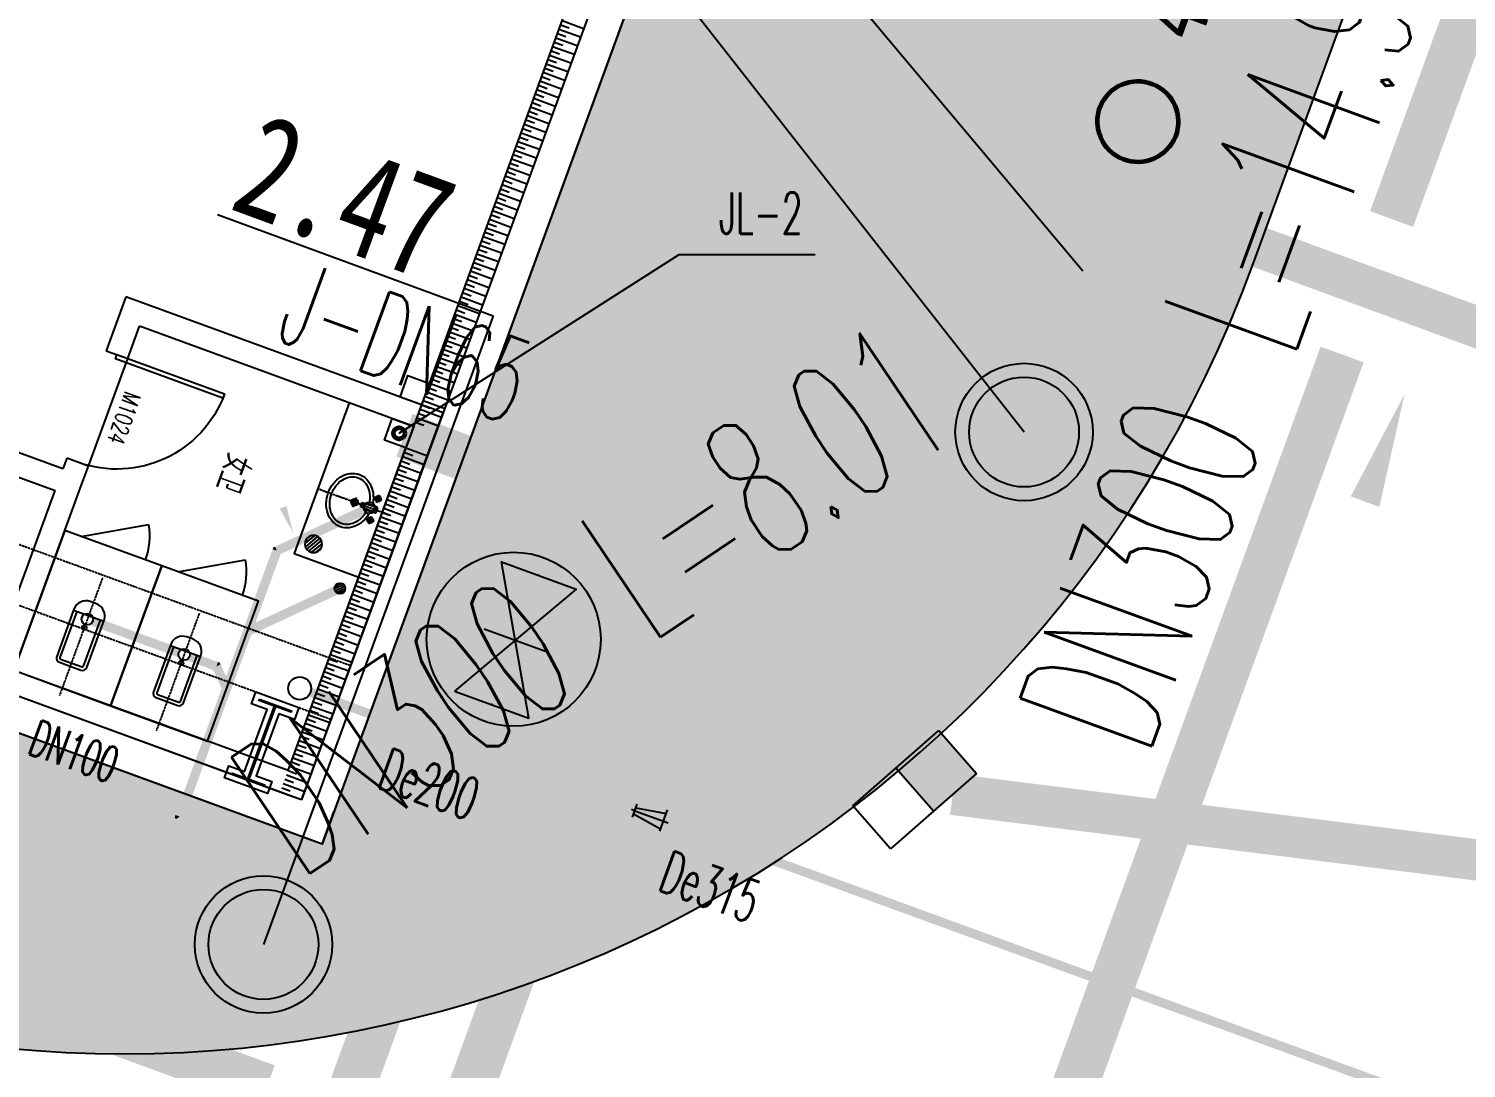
# Model space of a CAD drawing. Extents: x -111898 to 889894, y -2 to 1194865.
# Drawn here: x 680368 to 692923, y 829533 to 838612 of the extents above; entities that cross this region are included whole.
import ezdxf

# ---------------------------------------------------------------- set-up
doc = ezdxf.new("R2010")
doc.units = 0
doc.header["$LTSCALE"] = 10
doc.header["$MEASUREMENT"] = 0
for name, pattern in [('10平面$0$DASH', [0.35, 0.25, -0.1]), ('10平面$1$DOTE', [2.4200000000000004, 2, -0.2, 0.02, -0.2]), ('CONTINOUS', [0]), ('DASH', [0.35, 0.25, -0.1]), ('DOTE', [2.4200000000000004, 2, -0.2, 0.02, -0.2])]:
    doc.linetypes.add(name, pattern=pattern)
doc.layers.get('Defpoints').update_dxf_attribs({"color": 210})
for name, color, linetype in [('0-WALL', 252, 'Continuous'), ('1-单体污水', 50, 'Continuous'), ('1-单体雨水', 131, 'Continuous'), ('10平面$0$99平面图例外参$0$A-HATCH-2', 251, 'Continuous'), ('10平面$0$A-LIN-V', 9, 'Continuous'), ('10平面$1$A-AXIS-DOTE', 14, '10平面$1$DOTE'), ('A-AXIS-DOTE', 14, 'DOTE'), ('A-AXIS-SYMB', 3, 'Continuous'), ('A-HRAIL', 173, 'Continuous'), ('A-LIN-V', 9, 'Continuous'), ('A-TEXT', 61, 'Continuous'), ('A-WC', 223, 'Continuous'), ('A-WINDOW', 140, 'Continuous'), ('AS-WALL', 40, 'Continuous'), ('DIM_污水', 2, 'Continuous'), ('DIM_给水', 3, 'Continuous'), ('EQUIP_地漏', 7, 'Continuous'), ('FM_ZF给水', 3, 'Continuous'), ('GPS-ZF废水', 31, 'Continuous'), ('Gps-ZF雨水', 4, 'TG_Y'), ('SB_ZF污水', 2, 'Continuous'), ('TEXT_污水', 2, 'Continuous'), ('TEXT_给水', 3, 'Continuous'), ('TEXT_雨水', 4, 'Continuous'), ('TWT_雨水口', 4, 'Continuous'), ('VPIPE-雨水', 4, 'Continuous'), ('WALL', 252, 'Continuous'), ('WELL_污水', 2, 'Continuous'), ('建-门', 4, 'Continuous'), ('建-门窗编号', 7, 'Continuous'), ('污水标高', 2, 'Continuous'), ('虹吸管道配件', 7, 'Continuous')]:
    doc.layers.add(name, color=color, linetype=linetype)
for name, color, linetype, lineweight in [('GPS-ZF污水', 2, 'TG_W', 60), ('GPS-ZF消防', 1, 'TG_X', 60), ('GPS-ZF给水', 3, 'TG_J', 60), ('LG-ZF给水', 3, 'Continuous', 60)]:
    doc.layers.add(name, color=color, linetype=linetype, lineweight=lineweight)
doc.styles.add('-宋体', font='', dxfattribs={"width": 0.75})
doc.styles.add('_TCH_WINDOW', font='SIMPLEX', dxfattribs={"height": 3.5, "bigfont": 'GBCBIG'})
doc.styles.add('_TWT_PIPEDN', font='SIMPLEX', dxfattribs={"width": 0.6, "height": 3, "bigfont": 'HZTXT'})
doc.styles.add('_TWT_SERIAL', font='SIMPLEX', dxfattribs={"width": 0.8, "height": 3, "bigfont": 'HZTXT'})
doc.styles.add('A-WIN-LABEL', font='SIMPLEX', dxfattribs={"bigfont": 'GBCBIG'})
doc.styles.add('TG_LINETYPE', font='SIMPLEX', dxfattribs={"width": 0.8, "height": 3.5, "bigfont": 'HZTXT'})
doc.styles.get('-宋体').set_extended_font_data('SimSun')
doc.linetypes.add('TG_J', pattern='A,2,-0.3,["J",TG_LINETYPE,S=0.1,R=0,X=-0.23,Y=-0.15],0', length=2.3)
doc.linetypes.add('TG_W', pattern='A,2,-0.3,["W",TG_LINETYPE,S=0.1,R=0,X=-0.23,Y=-0.15],0', length=2.3)
doc.linetypes.add('TG_WX', pattern='A,3,-0.6,["WX",TG_LINETYPE,S=0.1,R=0,X=-0.52,Y=-0.15],0', length=3.6)
doc.linetypes.add('TG_X', pattern='A,5,-0.3,["X",TG_LINETYPE,S=0.1,R=0,X=-0.23,Y=-0.15],0', length=5.3)
doc.linetypes.add('TG_Y', pattern='A,2,-0.3,["Y",TG_LINETYPE,S=0.1,R=0,X=-0.25,Y=-0.15],0', length=2.3)

# ---------------------------------------------------------------- blocks, each defined once
blk = doc.blocks.new('清洁间')
at = {"layer": 'A-AXIS-DOTE', "linetype": 'DASH'}
blk.add_lwpolyline([(2044570.960510334, 1694019.783519612), (2045330.960510334, 1694019.783519612)], dxfattribs=at)
at = {"layer": 'A-WC'}
for points in [[(2045106.132982434, 1693769.783519275), (2045106.132982434, 1694269.783519275), (2044606.132982434, 1694269.783519275), (2044606.132982434, 1693769.783519275)], [(2045056.132982434, 1693819.783519275), (2045056.132982434, 1694219.783519275), (2044656.132982434, 1694219.783519275), (2044656.132982434, 1693819.783519275)]]:
    blk.add_lwpolyline(points, close=True, dxfattribs=at)
for points in [[(2044827.848711186, 1694048.067790522), (2044656.132982434, 1694219.783519275)], [(2044884.417253681, 1694048.067790522), (2045056.132982434, 1694219.783519275)], [(2044656.132982434, 1693819.783519275), (2044827.848711186, 1693991.499248027)], [(2045056.132982434, 1693819.783519275), (2044884.417253681, 1693991.499248027)]]:
    blk.add_lwpolyline(points, dxfattribs=at)
blk.add_circle((2044856.132982434, 1694019.783519275), 40.00000000000001, dxfattribs=at)
blk = doc.blocks.new('厕卫')
at = {"layer": 'A-AXIS-DOTE', "linetype": 'DASH'}
blk.add_line((50, -823.114372253418), (50, 271.885627746582), dxfattribs=at)
at = {"layer": 'A-WC'}
for p, q in [((-59.78343963623047, -40), (-59.78343963623047, -469.6564288139343)), ((149.7834396362305, -30), (-49.78343963623047, -30)), ((159.7834396362305, -469.6564288139343), (159.7834396362305, -40)), ((189.7834396362305, -469.6564288139343), (-89.78343963623047, -469.6564288139343)), ((350, -1097.23339176178), (-169.6152420043945, -1397.23339176178))]:
    blk.add_line(p, q, dxfattribs=at)
blk.add_lwpolyline([(-400, 202.7666082382202), (-400, -1097.23339176178), (500, -1097.23339176178), (500, 202.7666082382202)], close=True, dxfattribs=at)
blk.add_lwpolyline([(189.7834396362305, -40, 0.4142135623730951), (149.7834396362305, 0), (-49.78343963623047, 0, 0.4142135623730951), (-89.78343963623047, -40), (-89.78343963623047, -479.6564288139343, 0.4142135623730951), (20.21656036376953, -589.6564288139343), (79.78343963623047, -589.6564288139343, 0.4142135623730903), (189.7834396362305, -479.6564288139343)], format="xyb", close=True, dxfattribs=at)
blk.add_circle((50, -358.6146011352539), 20, dxfattribs=at)
for centre, radius, start, end in [((-49.78343963623047, -40), 10, 90, 180), ((149.7834396362305, -40), 10, 0, 90), ((350, -1097.23339176178), 599.9999999999995, 180, 209.9998831151044)]:
    blk.add_arc(centre, radius, start, end, dxfattribs=at)
for p in [(50, 0), (50, -358.6146011352539)]:
    blk.add_point(p, dxfattribs=at)
blk = doc.blocks.new('$lvtry$00000224')
at = {"color": 0}
for p, q in [((-362.5000001189765, -1.369509844441253e-06), (-362.5000001189765, -300.0000013695098)), ((-337.5000001189765, -1.369509845972061e-06), (-362.5000001189765, -1.369509844441253e-06)), ((-337.5000001189765, -1.369509845972061e-06), (-337.5000001189765, -300.0000013695098)), ((337.4999998810235, -1.369509844441253e-06), (337.4999998810235, -300.0000013695098)), ((362.4999998810235, -1.369509845972061e-06), (337.4999998810235, -1.369509844441253e-06)), ((362.4999998810235, -1.369509845972061e-06), (362.4999998810235, -300.0000013695098)), ((-337.5000001189765, -300.0000013695098), (-362.5000001189765, -300.0000013695098)), ((362.4999998810235, -300.0000013695098), (337.4999998810235, -300.0000013695098))]:
    blk.add_line(p, q, dxfattribs=at)
at = {"color": 0, "elevation": 1e-08}
blk.add_lwpolyline([(-205, -130.6921668672003), (-205, 0), (205, 0), (205, -130.6921668676659, 0.2680681872429386), (50.76696929242462, -263.4628327437676, -0.3177651244820785), (-5.727633833885193e-08, -299.6467267489061, -0.3177651238976431), (-50.76696929195896, -263.4628327442333, 0.2680681872434905)], format="xyb", close=True, dxfattribs=at)
at = {"color": 0}
blk.add_circle((0, -181.622158779297, 1e-08), 20, dxfattribs=at)
for centre, radius, start, end in [((-152.1659696591087, -115.0054347957484, 1e-08), 10, 114.1083874687021, 248.1393961379835), ((5.09339536074549, -466.4251228258945, 1e-08), 395.0016948295107, 66.66751465096227, 114.1083874687021), ((-242.8073158459738, -340.9316236418672, 1e-08), 233.4306809856922, 19.26394190434416, 68.13939613798351), ((242.8073158459738, -340.9316236418672, 1e-08), 233.4306809856917, 110.4941076083355, 160.7360580956559), ((157.579544424545, -112.9081085743383, 1e-08), 10, 290.4941076083355, 66.66751465096227), ((0.2095041857101023, -256, 1e-08), 23.99999999999859, 199.2639419043441, 269.499839251993), ((-0.2095041857101023, -256, 1e-08), 24.00000000000079, 270.500160748007, 340.7360580956558)]:
    blk.add_arc(centre, radius, start, end, dxfattribs=at)
blk.add_point((0, -181.622158779297, 1e-08), dxfattribs=at)
at = {"layer": 'A-AXIS-DOTE'}
blk.add_lwpolyline([(-1.327134668827057e-07, 152.6724720913917), (-1.327134668827057e-07, -367.3275279086083)], dxfattribs=at)
blk = doc.blocks.new('小便器')
at = {"layer": 'A-WC', "xscale": -1, "rotation": 89.99999999999999}
blk.add_blockref('$lvtry$00000224', (2044606.132980346, 1695653.609367371), dxfattribs=at)
blk = doc.blocks.new('45345')
at = {"layer": 'A-WC'}
h = blk.add_hatch(dxfattribs=at)
h.set_pattern_fill('ANSI31', color=256, scale=10, angle=7.69694232914171e-13)
h.set_pattern_definition([(30.00000000072439, (40598742844.53468, 3385776346.450553), (-7.937500000173811, 13.74815328497761), [])])
edge = h.paths.add_edge_path()
edge.add_arc((40598742441.34776, 3385774511.717568), 50, 0, 360)
blk.add_circle((40598742441.34776, 3385774511.717568), 50, dxfattribs=at)
blk = doc.blocks.new('343243')
at = {"layer": '10平面$1$A-AXIS-DOTE'}
blk.add_lwpolyline([(-137039.1845359175, 783549.9999155595), (-137039.1845291465, 784209.9999155595)], dxfattribs=at)
at = {"layer": 'A-WC'}
for p, q in [((-137039.1845330456, 783829.9407035712), (-137039.1845321211, 783920.0591275479)), ((-137084.2437445717, 783874.9999160218), (-136994.125320595, 783874.9999150973)), ((-137070.6291553337, 783706.5430113167), (-137055.8879810546, 783814.2154559261)), ((-137064.1845347106, 783667.647857158), (-137055.8879810546, 783814.2154559261)), ((-137056.3608064828, 783804.1132499352), (-137022.0082601383, 783804.1132495828)), ((-137055.8879810546, 783814.2154559261), (-137022.4810853592, 783814.2154555834)), ((-137014.1845347106, 783667.6478566449), (-137022.4810853592, 783814.2154555834)), ((-137007.7399132893, 783706.5430106715), (-137022.4810853592, 783814.2154555834)), ((-137175.6989661359, 783693.99991696), (-137102.6701027446, 783693.9999162109)), ((-137139.1845348148, 783657.4854848898), (-137139.1845340656, 783730.5143482811)), ((-137064.1845347106, 783667.647857158), (-137070.6291553337, 783706.5430113167)), ((-137064.1845347106, 783667.647857158), (-137014.1845347106, 783667.6478566449)), ((-137063.069927619, 783687.3385976467), (-137015.2991413982, 783687.3385971566)), ((-137014.1845347106, 783667.6478566449), (-137007.7399132893, 783706.5430106715)), ((-136975.6989661359, 783693.9999149082), (-136902.6701027446, 783693.9999141591)), ((-136939.1845348148, 783657.485482838), (-136939.1845340656, 783730.5143462293))]:
    blk.add_line(p, q, dxfattribs=at)
for points in [[(-137068.5861527328, 783721.4655052931, -0.05503366445282638), (-137132.052788923, 783734.964308203, -0.0888493983857469), (-137208.3990421116, 783776.3516643569, -0.1049875008758899), (-137263.2745701811, 783843.1668952166, -0.1201703710503755), (-137282.0112499413, 783919.9999180507, -0.120170371050088), (-137263.2745686047, 783996.8329405003, -0.1049875008761855), (-137208.3990391642, 784063.6481702342, -0.08884939838595049), (-137132.0527851261, 784105.0355248217, -0.08005155327522542), (-137039.1845300698, 784119.9999155595, -0.08005155327514211)], [(-137064.5138742414, 783751.2102306456, -0.05606644776381915), (-137122.6293239315, 783763.445851482, -0.08884939838590888), (-137189.6757487428, 783799.7917643017, -0.1049875008761085), (-137236.6424184022, 783856.9773438561, -0.1201703710500949), (-137252.0112499413, 783919.9999177429, -0.1201703710501435), (-137236.642417109, 783983.0224913144, -0.1049875008761313), (-137189.6757462764, 784040.2080699052, -0.08884939838588762), (-137122.6293207193, 784076.5539813492, -0.08005155327528395), (-137039.1845303776, 784089.9999155595, -0.08005155327526944)], [(-137039.1845300698, 784119.9999155595, -0.08005155327514211), (-136946.3162753206, 784105.0355229162, -0.08884939838606445), (-136869.9700221316, 784063.6481667622, -0.1049875008760499), (-136815.0944940622, 783996.8329359024, -0.120170371050193), (-136796.357814302, 783919.9999130684, -0.1201703710501875), (-136815.0944956387, 783843.1668906187, -0.1049875008760622), (-136869.9700250791, 783776.3516608849, -0.08884939838584911), (-136946.316279117, 783734.9643062975, -0.05503366445274368), (-137009.7829155841, 783721.4655046898, -0.0800515532754416)], [(-137039.1845303776, 784089.9999155595, -0.08005155327526944), (-136955.7397403118, 784076.5539796371, -0.0888493983858896), (-136888.6933155005, 784040.2080668174, -0.1049875008761153), (-136841.7266458411, 783983.022487263, -0.1201703710501367), (-136826.357814302, 783919.9999133762, -0.1201703710501367), (-136841.7266471343, 783856.9773398046, -0.1049875008761155), (-136888.6933179669, 783799.7917612139, -0.08884939838591054), (-136955.7397435241, 783763.4458497699, -0.05606644776380701), (-137013.8551934652, 783751.2102301259, -0.08005155327530532)]]:
    blk.add_lwpolyline(points, format="xyb", dxfattribs=at)
for centre, radius in [((-137039.1845325833, 783874.9999155595), 30), ((-137039.1845325833, 783874.9999155595), 20), ((-137139.1845344402, 783693.9999165855), 25), ((-137139.1845344402, 783693.9999165855), 15), ((-136939.1845344402, 783693.9999145336), 25), ((-136939.1845344402, 783693.9999145336), 15)]:
    blk.add_circle(centre, radius, dxfattribs=at)
for centre, start, end in [((-137040.368334685, 783694.7285667062), 80.52522821089455, 279.4747706136177), ((-137038.0007341804, 783694.7285666818), 260.5252282108945, 99.47477061338024)]:
    blk.add_arc(centre, 7.191400878313289, start, end, dxfattribs=at)
blk = doc.blocks.new('*U6293')
at = {"color": 0}
blk.add_lwpolyline([(500, 0), (499.9999999999999, 1000), (459.9999999999999, 1000), (460, 0)], close=True, dxfattribs=at)
blk.add_arc((500, 0), 1000, 90, 180, dxfattribs=at)
blk = doc.blocks.new('*U6292')
at = {"color": 0, "xscale": 0.001, "yscale": 0.001, "zscale": 0.001}
blk.add_blockref('*U6293', (0, 0), dxfattribs=at)
blk = doc.blocks.new('*U6295')
at = {"color": 0}
blk.add_lwpolyline([(400, 0), (399.9999999999999, 800), (359.9999999999999, 800), (360, 0)], close=True, dxfattribs=at)
blk.add_arc((400, 0), 800, 90, 180, dxfattribs=at)
blk = doc.blocks.new('*U6294')
at = {"color": 0, "xscale": 0.00125, "yscale": 0.00125, "zscale": 0.00125}
blk.add_blockref('*U6295', (0, 0), dxfattribs=at)
blk = doc.blocks.new('G$CA7A27C8F')
at = {"layer": 'A-AXIS-DOTE'}
blk.add_lwpolyline([(2222.231308657676, -4362.886692044791), (1702.231308657676, -4362.886692044907)], dxfattribs=at)
at = {"layer": 'A-AXIS-SYMB'}
for points in [[(-426.2496871948242, 1047.113311767578, 0, 0, 0), (103.7503128051758, 1517.113311767578, 0, 64.00000000000001, 0), (-75.81472563242, 1357.876390888955, 0, 0, 0)], [(1309.565780897043, -1862.886688232422, 0, 0, 0), (1839.565780897043, -1392.886688232422, 0, 64.00000000000001, 0), (1660.000742459447, -1552.123609111045, 0, 0, 0)], [(363.7503128051758, -3082.886688232422, 0, 0, 0), (979.5657808970427, -3472.886688232422, 0, 64.00000000000001, 0), (776.8067526002984, -3344.478057509405, 0, 0, 0)]]:
    blk.add_lwpolyline(points, format="xyseb", dxfattribs=at)
at = {"layer": 'A-LIN-V'}
blk.add_line((2069.565788269159, 2187.11330986247), (-1130.434211730841, 2187.113309860972), dxfattribs=at)
at = {"layer": 'A-WC'}
for p, q in [((1469.585966636543, -3912.886690138839), (1469.560478822328, -2412.883340159431)), ((2069.558835196891, -4700.386692031054), (1769.558835196891, -4700.38669203117)), ((1769.558835196891, -4700.38669203117), (1769.558835196891, -4725.38669203117)), ((2069.558835196891, -4725.386692031054), (1769.558835196891, -4725.38669203117)), ((2069.558835196891, -4700.386692031054), (2069.558835196891, -4725.386692031054))]:
    blk.add_line(p, q, dxfattribs=at)
blk.add_lwpolyline([(-1130.434211730957, 1587.113309862791), (269.5657882689266, 1587.132366135484), (269.5657882688101, 2187.113309861859), (269.5657882688101, 2187.113309861859)], dxfattribs=at)
at = {"layer": 'A-WC', "elevation": 1e-08}
blk.add_lwpolyline([(1938.866669699084, -4567.886691912077), (2069.558836566284, -4567.886691912077), (2069.558836566168, -4157.886691912077), (1938.866669698502, -4157.886691912077, -0.2680681872429386), (1806.096003822517, -4312.119722619769, 0.3177651244820785), (1769.912109817378, -4362.88669196947, 0.3177651238976431), (1806.096003822051, -4413.653661204153, -0.2680681872434905)], format="xyb", close=True, dxfattribs=at)
at = {"layer": 'A-WC'}
blk.add_circle((1887.936677786987, -4362.886691912077, 1e-08), 20, dxfattribs=at)
for centre, radius, start, end in [((1728.627212924301, -4120.07937606622, 1e-08), 233.4306809856917, 289.2639419035189, 339.5058923854243), ((1956.650727991946, -4205.307147487532, 1e-08), 10, 23.3324853471615, 159.5058923854243), ((1603.13371374039, -4357.793296551448, 1e-08), 395.0016948295107, 335.8916125320589, 23.3324853471615), ((1813.558836566284, -4363.096196097904, 1e-08), 24.00000000000079, 109.263941903519, 179.4998392519348), ((1813.558836566284, -4362.677187726484, 1e-08), 23.99999999999859, 180.5001607480652, 250.736058096481), ((1728.627212924417, -4605.694007758168, 1e-08), 233.4306809856922, 21.86060386124268, 70.73605809648107), ((1954.553401770536, -4515.052661571186, 1e-08), 10, 201.8606038612427, 335.8916125320589)]:
    blk.add_arc(centre, radius, start, end, dxfattribs=at)
blk.add_point((1887.936677786987, -4362.886691912077, 1e-08), dxfattribs=at)
at = {"layer": 'AS-WALL'}
for p, q in [((-1330.434211730957, 2387.113311745808), (-1330.434211730957, 2287.113309863809)), ((-1130.434211730957, 2387.113311745808), (-1330.434211730957, 2387.113311745808)), ((-1130.434211730957, 2387.113311745808), (-1130.434211730959, 2387.113309863832)), ((2069.565788269034, 2387.113309865038), (-1130.434211730959, 2387.113309863832)), ((2069.565788269043, 2387.11331174511), (2069.565788269034, 2387.113309865038)), ((2269.565788269043, 2387.11331174511), (2069.565788269043, 2387.11331174511)), ((2269.565788269043, 2387.11331174511), (2269.565788269043, 2287.11330986509)), ((-1330.434211730957, 2287.113309863797), (-1330.434211730595, -562.8866901398067)), ((2269.565788269043, 2287.11330986509), (2269.565788269159, -462.8866901386064)), ((2069.565788269047, 2187.113309865038), (-1130.434211730944, 2187.113309863832)), ((-1130.434211730944, 2187.113309863832), (-1130.434211730621, -362.8866901397342)), ((2069.565788269047, 2187.113309865038), (2069.565788269155, -362.8866901385288)), ((-830.4342117309934, -362.886690139625), (-1130.434211730621, -362.8866901397342)), ((-830.4342117309205, -562.8866901396246), (-830.4342117309934, -362.886690139625)), ((369.5657882692394, -362.8866901391885), (169.5657882690066, -362.8866901392612)), ((169.5657882690066, -362.8866901392612), (169.5657882690793, -562.886690139261)), ((2069.565788269155, -362.8866901385288), (369.565788269237, -362.8866901391885)), ((2269.565788269159, -462.8866901384899), (2269.565788269276, -2312.886690138606)), ((-1330.434211730595, -562.8866901398067), (-830.4342117309205, -562.8866901396246)), ((169.5657882690793, -562.886690139261), (269.5657882692759, -562.8866901392246)), ((269.5657882692759, -562.8866901392246), (269.5657882692759, -1012.886690139072)), ((469.5657882692756, -1012.886690139072), (469.5657882692756, -562.8866901391494)), ((2069.565788269166, -562.8866901385286), (469.5657882692756, -562.8866901391494)), ((2069.565788269166, -562.8866901385286), (2069.565788269269, -2212.886690138645)), ((269.5657882692759, -1012.886690139072), (469.5657882692756, -1012.886690139072)), ((469.5657882692757, -1812.886690139072), (269.5657882692759, -1812.886690139072)), ((269.5657882692759, -1812.886690139072), (269.5657882692759, -2212.886690139341)), ((469.5657882692757, -2212.886690139266), (469.5657882692757, -1812.886690139072)), ((-1330.434211730724, -2212.886690139923), (-1330.434211730724, -3962.886692041531)), ((-830.4342117307602, -2212.886690139741), (-1330.434211730724, -2212.886690139923)), ((-830.4342117306874, -2412.886690139741), (-830.4342117307602, -2212.886690139741)), ((269.5657882692759, -2212.886690139341), (169.5657882692395, -2212.886690139378)), ((169.5657882692395, -2212.886690139378), (169.5657882693123, -2412.886690139378)), ((2069.565788269269, -2212.886690138645), (469.5657882692757, -2212.886690139266)), ((2269.565788269159, -2312.886690138606), (2269.565788269276, -3962.886692041531)), ((-1130.434211730724, -2412.886690139851), (-1130.434211730724, -3912.886692041497)), ((-1130.434211730724, -2412.886690139851), (-830.4342117306874, -2412.886690139741)), ((169.5657882693123, -2412.886690139378), (369.5657882693122, -2412.886690139305)), ((2069.565788269167, -2412.886690138645), (369.5657882693146, -2412.886690139305)), ((2069.565788269167, -2412.886690138645), (2069.565788269273, -3912.886692041564)), ((-1330.434211730724, -3962.886692041531), (-1330.434211730724, -7212.886692047624)), ((169.5657882678611, -3912.886692041036), (-1130.434211730724, -3912.886692041497)), ((169.5657882678965, -4012.886692041036), (-1130.434211730724, -4012.886692041496)), ((-1130.434211730724, -4012.886692041496), (-1130.434211730724, -7012.886692047547)), ((169.5657882678965, -4012.886692041036), (169.5657882678611, -3912.886692041036)), ((2069.565788269273, -3912.886692041564), (1469.567178525713, -3912.886692041764)), ((1469.567178525746, -4012.886692041764), (1469.567178525713, -3912.886692041764)), ((2069.565788269278, -4012.886692041563), (1469.567178525746, -4012.886692041764)), ((2069.565788269278, -4012.886692041563), (2069.565788269389, -7012.886692046342)), ((2269.565788269276, -3962.886692041531), (2269.565788269396, -7212.886692046269)), ((2069.565788269389, -7012.886692046342), (-1130.434211730724, -7012.886692047547)), ((2269.565788269396, -7212.886692046269), (-1330.434211730724, -7212.886692047624))]:
    blk.add_line(p, q, dxfattribs=at)
at = {"layer": '建-门'}
for p, q in [((169.5657882690066, -362.8866901392612), (-830.4342117309934, -362.8866901396249)), ((469.5657882692758, -1012.886690139072), (469.5657882692756, -1812.886690139072)), ((169.5657882693122, -2412.886690139378), (-830.4342117306878, -2412.886690139741))]:
    blk.add_line(p, q, dxfattribs=at)
for name, p, rotation in [('厕卫', (1865.893075353233, 1037.293541909545), 270), ('厕卫', (1865.893075353117, 137.2935419095447), 270), ('厕卫', (-927.667603493901, -4512.886692039785), 90), ('小便器', (2046675.691816469, 1690590.722675994), 180), ('厕卫', (-927.6676034936681, -5412.886692039785), 90), ('小便器', (2046675.69181647, 1689890.722675993), 180), ('厕卫', (-927.6676034934353, -6312.886692039669), 90), ('小便器', (2046675.691816471, 1689190.722675993), 180)]:
    blk.add_blockref(name, p, dxfattribs=dict(rotation=rotation))
at = {"layer": 'A-HRAIL', "rotation": 180}
blk.add_blockref('清洁间', (2046675.698791505, 1693206.896848202), dxfattribs=at)
at = {"layer": 'A-LIN-V', "xscale": -1.5, "yscale": 1.5, "zscale": 1.5}
for p in [(60898113796.5004, -5078660050.292404), (60898115621.07091, -5078662966.917957), (60898115231.50041, -5078665547.58466)]:
    blk.add_blockref('45345', p, dxfattribs=at)
at = {"layer": 'A-WINDOW'}
for p, rotation in [((-137369.6187464414, 785804.7611686691), 180), ((785699.5722886986, 133876.2995207682), 90)]:
    blk.add_blockref('343243', p, dxfattribs=dict(at, rotation=rotation))
at = {"layer": '建-门'}
ref = blk.add_blockref('*U6292', (-330.434211730957, -462.8866901394431), dxfattribs=dict(at, xscale=1000, yscale=-1000, zscale=199.9999999999999, rotation=180.0000000000208))
ref.add_attrib('A', 'M1024', (-563.7496871947972, -287.2616882325083), dxfattribs={"layer": '建-门窗编号', "ltscale": 500, "height": 148.75, "style": 'A-WIN-LABEL', "width": 0.7058823529411765})
ref = blk.add_blockref('*U6294', (369.5657882692758, -1412.886690139072), dxfattribs=dict(at, xscale=800, yscale=-800, zscale=199.9999999999998, rotation=270))
ref.add_attrib('A', 'M0824', (681.4407882692758, -1660.386690139072), dxfattribs={"layer": '建-门窗编号', "ltscale": 500, "height": 148.75, "rotation": 90, "style": 'A-WIN-LABEL', "width": 0.7058823529411765})
ref = blk.add_blockref('*U6292', (-330.4342117307242, -2312.88669013956), dxfattribs=dict(at, xscale=1000, yscale=1000, zscale=200, rotation=180.0000000000208))
ref.add_attrib('A', 'M1024', (-553.7496871947972, -2617.261688232508), dxfattribs={"layer": '建-门窗编号', "ltscale": 500, "height": 148.75, "style": 'A-WIN-LABEL', "width": 0.7058823529411765})
at = {"layer": 'A-TEXT', "style": '_TCH_WINDOW'}
for s, p in [('女卫', (-371.5466664809501, 733.3325865268707)), ('清洁间', (1027.988727568183, -1514.808425423806)), ('男卫', (191.0177637401503, -2836.155645797728))]:
    blk.add_text(s, height=231.4893617021278, dxfattribs=at).set_placement(p)
blk = doc.blocks.new('A$C5F4A4BCE')
at = {"layer": '虹吸管道配件'}
for p, q in [((306.8823327764403, 346.7958991547348), (30.35059985890985, 145.9329886414343)), ((332.6375935673714, 321.1081017962424), (54.06986262113787, 42.54037085035816)), ((387.5463056394364, 266.3432178216754), (277.7288814946078, 375.8729857708094)), ((332.6375935673714, 321.1081017962424), (359.8704551435076, 348.3409633730771)), ((176.6663531798404, 0.0004953843308613), (0.0035471294540912, 176.2005501805106)), ((358.6182207444217, 295.1955283771967), (158.4812981195282, 18.13791643886361))]:
    blk.add_line(p, q, dxfattribs=at)
blk = doc.blocks.new('4#')
at = {"layer": 'GPS-ZF污水', "linetype": 'CONTINOUS', "const_width": 150}
blk.add_lwpolyline([(-20410.67418328507, 40023.72065235346), (-15610.67418328507, 40023.72065235346), (-15610.67418328507, 42123.72065235346), (-20410.67418328507, 42123.72065235346), (-20410.67418328507, 40023.72065235346)], dxfattribs=at)
at = {"layer": 'GPS-ZF污水', "linetype": 'CONTINOUS'}
for centre in [(-19022.24615546686, 41073.72065235346), (-16747.30680703113, 41073.72065235346)]:
    blk.add_ellipse(centre, major_axis=(352.6904729727191, -8.790351341670155), ratio=0.9999999999902313, start_param=3.166511194156282, end_param=9.449696501335868, dxfattribs=at)
at = {"layer": 'GPS-ZF污水', "linetype": 'CONTINOUS', "style": '-宋体', "width": 0.75}
blk.add_text('4#', height=604.2194092827003, dxfattribs=at).set_placement((-18212.9253522713, 40803.8970709756))
blk = doc.blocks.new('10平面$0$99平面图例外参$0$$LinePat$填挖边坡')
at = {"color": 0}
for p, q in [((0, 0), (0, -1500)), ((300, 0), (300, -600))]:
    blk.add_line(p, q, dxfattribs=at)
at = {"layer": 'Defpoints', "color": 0}
blk.add_point((600, 0), dxfattribs=at)
blk = doc.blocks.new('$TwtSys$00000147')
blk.add_circle((0, 0, 1e-08), 25)
blk = doc.blocks.new('$TwtSys$00000141')
for p, q in [((-94.19606303561523, 7.672111694559135), (-10.08309029082739, 91.78508443935061)), ((-94.19606303561523, 7.672111694559135), (-10.08309029082739, 91.78508443935061)), ((-87.21916889109707, -35.05448014085778), (35.05448014085778, 87.21916889110071)), ((-87.21916889109707, -35.05448014085778), (35.05448014085778, 87.21916889110071)), ((-66.46803743153214, -66.46803743153941), (66.46803743153214, 66.46803743153214)), ((-66.46803743153214, -66.46803743153578), (66.46803743153214, 66.46803743153214)), ((-32.35611368903483, -87.061266563549), (87.58274635417911, 32.87759347966494)), ((-32.35611368903483, -87.061266563549), (87.58274635417911, 32.87759347966858)), ((11.43110768805855, -92.25951895252001), (92.2594807012465, -11.43114593933933)), ((11.43110768805855, -92.25951895252001), (92.2594807012465, -11.43114593933933))]:
    blk.add_line(p, q)
blk.add_circle((0, 0), 94)
blk.add_circle((0, 0), 94)
blk = doc.blocks.new('$TWTSYS$00000376')
for radius in [0.5, 0.4]:
    blk.add_circle((0, 0, 1e-08), radius)
blk = doc.blocks.new('$VALVE$00000296')
for points in [[(-125, 72.16878364870354), (-125, -72.16878364870354), (125, 72.16878364870354), (125, -72.16878364870354), (-125, 72.16878364870354)], [(0, 60.22559497023212), (0, -63.5535608260252)]]:
    blk.add_lwpolyline(points)
for p in [(-125, 0), (125, 0)]:
    blk.add_point(p)
blk = doc.blocks.new('$TwtSys$00000424')
for p, q in [((-500, 250), (500, 250)), ((-500, -250), (-500, 250)), ((0, -250), (0, 250)), ((500, 250), (500, -250)), ((500, -250), (-500, -250))]:
    blk.add_line(p, q)
blk.add_solid([(0, 250), (500, 250), (0, -250), (500, -250)])

msp = doc.modelspace()

# ---------------------------------------------------------------- hatches: boundary and pattern name
at = {"layer": '0-WALL'}
h = msp.add_hatch(dxfattribs=at)
h.set_pattern_fill('草坪或沼泽', color=8, scale=400, angle=-0.2002566359973439)
h.set_pattern_definition([(359.7997433640027, (-824318.4315037844, 704905.547007917), (1605.582436069863, 1594.398018370559), [240, -48, 64, -48, 240, -960]), (359.7997433640027, (-824398.2632298586, 704953.8263224349), (1605.582436069863, 1594.398018370559), [160, -120, 240, -120, 160, -800]), (359.7997433640027, (-823836.0297703859, 705591.8651379333), (1605.582436069863, 1594.398018370559), [200, -80, 200, -1120]), (359.7997433640027, (-824634.9064412233, 705914.6592878089), (1605.582436069863, 1594.398018370559), [80, -160, 80, -1280]), (89.79974336400268, (-824474.9074177858, 705914.1000703559), (-1594.398018370559, 1605.582436069863), [143.9999999999999, -1456]), (89.79974336400268, (-823998.2656712648, 704952.4282678352), (-1594.398018370559, 1605.582436069863), [159.9999999999999, -1440]), (89.79974336400268, (-823596.0312352297, 705591.0263069854), (-1594.398018370559, 1605.582436069863), [159.9999999999999, -1440]), (44.79974336400269, (-823790.3228688356, 704935.7013820396), (5.592208849759004, 1599.99022725065), [160, -2102.7416992]), (134.7997433640026, (-824206.3203282473, 704937.1553562866), (-1599.99022725065, 5.592208849759004), [160, -2102.741699199999]), (63.23469218400269, (-823838.2946248171, 704943.8691028343), (5.59220893125007, 1599.990227220076), [160, -3417.7087632]), (75.76349989400268, (-823918.2661595461, 704952.1486643539), (5.592208906717815, 1599.990226980322), [159.9999999999999, -6436.969001599997]), (75.76349989400268, (-823516.0317235109, 705590.7466996894), (5.592208906717815, 1599.990226980322), [127.9999999999999, -6468.969001599997]), (75.76349989400268, (-824442.9076237795, 705913.9882301078), (5.592208906717815, 1599.990226980322), [112, -6484.969001599996]), (103.8359868340026, (-824078.2651829836, 704952.707878469), (5.592208790911286, 1599.990226980727), [160, -6436.9690016]), (103.8359868340026, (-823676.0307545778, 705591.3059200034), (5.592208790911286, 1599.990226980727), [128, -6468.9690016]), (103.8359868340026, (-824506.9072194216, 705914.2119125114), (5.592208790911286, 1599.990226980727), [112, -6484.969001599999]), (116.3647945640027, (-824158.2926564333, 704944.987541555), (5.592208209553178, 1599.990227222599), [159.9999999999999, -3417.706876319998])])
edge = h.paths.add_edge_path()
edge.add_line((741503.080184448, 933538.3785041557), (741712.8743052366, 934018.5682772384))
edge.add_line((741712.8743052366, 934018.5682772384), (745060.9552454832, 941812.8928240524))
edge.add_line((745060.9552454832, 941812.8928240524), (766890.8625025633, 1001849.757060884))
edge.add_line((766890.8625025633, 1001849.757060884), (760346.9803385618, 1016169.016480802))
edge.add_line((760346.9803385618, 1016169.016480802), (737579.7813486937, 1026362.540142416))
edge.add_line((737579.7813486937, 1026362.540142416), (720756.1066737059, 1037729.772585748))
edge.add_line((720756.1066737059, 1037729.772585748), (653654.6482844236, 1067773.00730121))
edge.add_line((653654.6482844236, 1067773.00730121), (467795.2523722532, 820503.805057405))
edge.add_line((467795.2523722532, 820503.805057405), (468143.5819697264, 820404.8905800567))
edge.add_line((468143.5819697264, 820404.8905800567), (647181.9210581663, 1058601.17751634))
edge.add_line((647181.9210581663, 1058601.17751634), (648464.5571284178, 1058132.562714933))
edge.add_line((648464.5571207884, 1058132.562719224), (650350.2345347288, 1063296.799167989))
edge.add_line((650350.2345423582, 1063296.79916179), (720796.1482157591, 1037558.685605405))
edge.add_line((720796.1482157591, 1037558.685607313), (718909.6024165037, 1032395.073365091))
edge.add_line((718909.6024165037, 1032395.073367475), (725484.4925989988, 1029992.897046445))
edge.add_line((725484.4925989988, 1029992.897044061), (726513.2580256346, 1032808.654232858))
edge.add_line((726513.2580256346, 1032808.654232858), (729331.0694041136, 1031779.138290285))
edge.add_line((729331.0694041136, 1031779.138290285), (728302.3631129148, 1028963.455247758))
edge.add_line((728302.3631129148, 1028963.455247758), (747084.5603098753, 1022101.192045091))
edge.add_line((747084.5603098753, 1022101.192045091), (755217.1409678343, 1018452.950707315))
edge.add_arc((743028.4986796263, 1006160.869893907), 17310.63983173795, -14.619993948344586, 45.2420907396521, ccw=False)
edge.add_line((759778.639899719, 1001791.542619108), (760685.9860529783, 1001458.081477521))
edge.add_line((760685.9860529783, 1001458.081477521), (765094.6488947752, 999847.3091386543))
edge.add_line((765094.6488947752, 999847.3091386543), (740941.6856303099, 933744.019746183))
edge.add_line((740941.6856303099, 933744.019746183), (741503.080184448, 933538.3785041557))
h = msp.add_hatch(dxfattribs=at)
h.set_pattern_fill('草坪或沼泽', color=8, scale=400, angle=-0.2002566359973439)
h.set_pattern_definition([(359.7997433640027, (-824318.4315037844, 704905.547007917), (1605.582436069864, 1594.398018370558), [240, -48, 64, -48, 240, -960]), (359.7997433640027, (-824398.2632298586, 704953.8263224349), (1605.582436069864, 1594.398018370558), [160, -120, 240, -120, 160, -800]), (359.7997433640027, (-823836.0297703859, 705591.8651379333), (1605.582436069864, 1594.398018370558), [200, -80, 200, -1120]), (359.7997433640027, (-824634.9064412233, 705914.6592878089), (1605.582436069864, 1594.398018370558), [80, -160, 80, -1280]), (89.79974336400268, (-824474.9074177858, 705914.1000703559), (-1594.398018370558, 1605.582436069864), [143.9999999999999, -1456]), (89.79974336400268, (-823998.2656712648, 704952.4282678352), (-1594.398018370558, 1605.582436069864), [159.9999999999999, -1440]), (89.79974336400268, (-823596.0312352297, 705591.0263069854), (-1594.398018370558, 1605.582436069864), [159.9999999999999, -1440]), (44.79974336400269, (-823790.3228688356, 704935.7013820396), (5.59220884975889, 1599.99022725065), [160, -2102.7416992]), (134.7997433640026, (-824206.3203282473, 704937.1553562866), (-1599.99022725065, 5.59220884975889), [160, -2102.741699199999]), (63.23469218400269, (-823838.2946248171, 704943.8691028343), (5.59220893125007, 1599.990227220076), [160, -3417.7087632]), (75.76349989400268, (-823918.2661595461, 704952.1486643539), (5.592208906717815, 1599.990226980322), [159.9999999999999, -6436.969001599997]), (75.76349989400268, (-823516.0317235109, 705590.7466996894), (5.592208906717815, 1599.990226980322), [127.9999999999999, -6468.969001599997]), (75.76349989400268, (-824442.9076237795, 705913.9882301078), (5.592208906717815, 1599.990226980322), [112, -6484.969001599996]), (103.8359868340026, (-824078.2651829836, 704952.707878469), (5.592208790911286, 1599.990226980727), [160, -6436.9690016]), (103.8359868340026, (-823676.0307545778, 705591.3059200034), (5.592208790911286, 1599.990226980727), [128, -6468.9690016]), (103.8359868340026, (-824506.9072194216, 705914.2119125114), (5.592208790911286, 1599.990226980727), [112, -6484.969001599999]), (116.3647945640027, (-824158.2926564333, 704944.987541555), (5.592208209553519, 1599.990227222598), [159.9999999999999, -3417.706876319998])])
edge = h.paths.add_edge_path()
edge.add_arc((670925.4459223631, 835932.0420778976), 3000.732754356062, 160.8988384068728, 249.924309816011)
edge.add_line((669895.4107584837, 833113.6339081512), (677597.0002512815, 830299.758179544))
edge.add_arc((681200.3132929686, 840162.1177042709), 10500.00001398691, 249.9297114004127, 339.9297093813287)
edge.add_line((691062.6726908567, 836558.8043183074), (714638.6373820188, 901086.8128784881))
edge.add_arc((704776.2779612425, 904690.1262558685), 10500.00001027827, -20.07029054043499, 69.92971149946355)
edge.add_line((708379.5910029295, 914552.4857805953), (700677.9727396849, 917366.3500636802))
edge.add_arc((699648.4883417967, 914547.7413367019), 3000.732125477395, 69.93550201691976, 158.9609896945919)
edge.add_line((696847.7963862303, 915625.0146797881), (711688.2993540647, 910202.8864949928))
edge.add_line((711688.2993311766, 910202.8864997611), (682930.4295649412, 831491.8648613677))
edge.add_line((682930.4295649412, 831491.8648608909), (668089.9266734007, 836913.9930332885))
at = {"layer": '1-单体污水'}
for points in [[(682535.5722345838, 834053.0863546848), (682498.0013411946, 834066.8132613025), (682503.6872122127, 834082.375634941)], [(682535.5722345838, 834053.0863546848), (682518.7119899929, 834089.3593769722), (682503.6872122127, 834082.375634941)], [(682007.1453698273, 833043.8663098466), (682020.8722767849, 833081.4372033871), (682036.4346504539, 833075.7513326585)], [(682007.1453698273, 833043.8663098466), (682043.4183925075, 833060.7265542976), (682036.4346504539, 833075.7513326585)], [(681687.2590001625, 831731.2314204861), (681649.6881087603, 831744.9583327752), (681642.8039574972, 831726.1162352917)], [(681687.2590001625, 831731.2314204861), (681653.7876365298, 831709.3301004558), (681642.8039574972, 831726.1162352917)]]:
    msp.add_hatch(color=256, dxfattribs=at).paths.add_polyline_path(points)

# ---------------------------------------------------------------- linework, layer by layer
at = {"layer": '0-WALL'}
msp.add_lwpolyline([(668089.9266734007, 836913.9930332885, 0.4092405489993675), (669895.4107584837, 833113.6339081512), (677597.0002512815, 830299.758179544, 0.4142135520516368), (691062.6726908567, 836558.8043183074), (714638.6373820188, 901086.8128784881, 0.4142135728009565), (708379.5910029295, 914552.4857805953), (700677.9727396849, 917366.3500636802, 0.4092406318726323), (696847.7963862303, 915625.0146797881), (711688.2993311766, 910202.8864997611), (682930.4295649412, 831491.8648608909)], format="xyb", close=True, dxfattribs=at)
at = {"layer": '1-单体污水', "const_width": 80}
for points in [[(683297.9401775547, 834407.4464044927), (682535.572234619, 834053.0863546119)], [(682535.572234619, 834053.0863546119), (682278.1927332762, 833348.6321004615)], [(683043.2811528891, 833704.2566686892), (682278.1927332762, 833348.6321004615)], [(680926.982186193, 833438.5148798045), (681678.4000531255, 833163.9767443096)], [(682278.1927332762, 833348.6321004615), (682096.5603175047, 832851.4995597587)], [(682007.1453699949, 833043.866309999), (681772.3272865957, 833129.6594773349)], [(682007.1453699949, 833043.866309999), (682096.5603175047, 832851.4995597587)], [(682096.5603175047, 832851.4995597587), (681687.2590021971, 831731.2314261184)], [(682089.4992655662, 831116.4957469255), (681687.2589945677, 831731.2314289794)]]:
    msp.add_lwpolyline(points, dxfattribs=at)
at = {"layer": '1-单体雨水', "const_width": 80}
for points in [[(683602.2645181691, 832534.6344321036), (682829.0687022093, 832817.129361032)], [(684024.7349516165, 832380.2805768348), (683602.2645181691, 832534.6344321036)], [(685646.8857111814, 831787.6113537536), (685339.7162207633, 831899.8388407285)], [(685912.6584849241, 831697.1978663192), (695314.1605982664, 828262.2940477119)]]:
    msp.add_lwpolyline(points, dxfattribs=at)
at = {"layer": '10平面$0$A-LIN-V', "color": 8}
for p, q in [((683730.5322246349, 835138.7588475442), (688912.4395338326, 849321.7711035851)), ((682632.3796758419, 832133.0873584212), (683661.8976907408, 834950.9043805836))]:
    msp.add_line(p, q, dxfattribs=at)
at = {"layer": 'Defpoints', "color": 1}
msp.add_lwpolyline([(683867.8013377073, 835514.4677890525), (683799.1668085936, 835326.6133221374), (683611.3123392942, 835395.2478560195), (683679.9468760374, 835583.1023229347)], close=True, dxfattribs=at)
at = {"layer": 'Defpoints'}
msp.add_lwpolyline([(683661.8977351072, 834950.9043883071), (683474.0432734373, 835019.5389221893), (683542.6778025511, 835207.3933891044), (683730.5322718504, 835138.7588552223)], close=True, dxfattribs=at)
at = {"layer": 'DIM_污水'}
msp.add_lwpolyline([(691481.54701947, 832967.6169704185, 0, 0, 0), (692384.1161188963, 835420.6940263496, 0, 266.6666666666667, 0), (692038.8137144116, 834482.2025509183, 0, 0, 0)], format="xyseb", dxfattribs=at)
at = {"layer": 'DIM_给水'}
for p, q in [((683602.286094177, 835079.1329201446, 3000), (686049.8062357786, 836641.4283198104)), ((686049.8062357786, 836641.4283198104), (687237.835139716, 836641.4283198104))]:
    msp.add_line(p, q, dxfattribs=at)
at = {"layer": 'FM_ZF给水'}
msp.add_circle((684603.1742701414, 833280.2526415573), 760.1225717542179, dxfattribs=at)
at = {"layer": 'GPS-ZF废水', "const_width": 360}
msp.add_lwpolyline([(690810.5802836302, 836815.523517488), (703971.3800196531, 831990.7659491287)], dxfattribs=at)
at = {"layer": 'GPS-ZF污水', "ltscale": 0.1, "const_width": 400}
for points in [[(694388.3873286131, 842747.2998417602), (692271.2064396663, 836951.0571581281)], [(689575.3519282225, 836499.1354206786), (689266.4965220997, 835653.7903216016)], [(691838.9052771569, 835767.538799634), (689250.1963801268, 828680.3857449279)], [(688563.0082167069, 834754.9517100794), (682915.6038889088, 830949.7006020352)], [(679863.3671718179, 831547.7933931929), (681854.4557948643, 830820.3289819331)]]:
    msp.add_lwpolyline(points, dxfattribs=at)
at = {"layer": 'GPS-ZF消防', "linetype": 'TG_WX', "ltscale": 0.1, "const_width": 400}
for points in [[(684024.5991282347, 828794.8599623428), (692530.8278196907, 852083.0268601377)], [(641064.2836420782, 844491.3618464154), (682447.9199047425, 829370.9346052324)]]:
    msp.add_lwpolyline(points, dxfattribs=at)
at = {"layer": 'GPS-ZF给水', "ltscale": 0.1, "const_width": 400}
for points in [[(684822.4457048269, 833836.5734842354), (696214.5513750359, 865058.7944830252)], [(679851.3222651365, 820212.2691510902), (684411.1242865521, 832709.2693146039)]]:
    msp.add_lwpolyline(points, dxfattribs=at)
at = {"layer": 'GPS-ZF给水', "linetype": 'Continuous', "ltscale": 0.1, "const_width": 400}
msp.add_lwpolyline([(683649.2497095945, 835061.9742869125), (685042.2043986204, 834533.986610292)], dxfattribs=at)
at = {"layer": 'Gps-ZF雨水', "ltscale": 0.1, "const_width": 360}
msp.add_lwpolyline([(688437.2491633724, 831925.3469398656), (699939.3181757703, 830487.0261118734)], dxfattribs=at)
at = {"layer": 'LG-ZF给水', "linetype": 'Continuous'}
msp.add_circle((683602.286094177, 835079.1329201446), 50, dxfattribs=at)
at = {"layer": 'VPIPE-雨水', "linetype": 'Continuous'}
msp.add_circle((682735.1414713743, 832851.4466279731), 100, dxfattribs=at)
at = {"layer": 'WALL', "color": 8, "linetype": '10平面$0$DASH'}
for p, q in [((556097.0186915281, 879481.9513286338), (683180.5655894163, 833050.6891678558)), ((555925.4323496702, 879012.3151615844), (683008.9792551878, 832581.0530003295))]:
    msp.add_line(p, q, dxfattribs=at)
at = {"layer": 'WALL', "color": 8}
for p, q in [((689100.2940058592, 849253.1365689025), (682751.5996165159, 831876.5983742462)), ((689382.0757059935, 849150.1847676025), (683033.3813166502, 831773.646573423)), ((682751.5996165159, 831876.5983742462), (678218.8446497801, 833532.6863526092)), ((682789.538665283, 831543.3407734619), (678115.8928522947, 833250.9046519981)), ((682930.4295267942, 831491.8648689971), (683033.3813242796, 831773.6465691314)), ((682930.4295267942, 831491.8648689971), (682789.538665283, 831543.3407734619))]:
    msp.add_line(p, q, dxfattribs=at)
for points in [[(682351.489081848, 832821.2728599296), (682727.1980128172, 832684.0037921653), (682688.7626719358, 832578.8052905784), (682551.6289133909, 832628.9085005508), (682353.9614558103, 832087.8876355872), (682491.0952143553, 832037.7844260917), (682452.6598811033, 831932.5859245048), (682076.9509425047, 832069.8549922691), (682115.386283386, 832175.053493856), (682252.520041931, 832124.9502838836), (682450.1874995115, 832665.9711488471), (682313.0537409666, 832716.0743583427)], [(682381.2940668943, 832757.1506098495), (682663.0757670286, 832654.1988090263), (682658.9576945188, 832642.9275411353), (682521.8239283445, 832693.0307506309), (682289.8392100218, 832058.0826524482), (682426.9729685667, 832007.9794424758), (682422.8548960569, 831996.7081745849), (682141.0731959227, 832099.6599754081), (682145.1912684324, 832110.931243299), (682282.3250269773, 832060.8280338035), (682514.3097529295, 832695.7761319862), (682377.1759943846, 832745.8793419586)]]:
    msp.add_lwpolyline(points, close=True, dxfattribs=at)
at = {"layer": '污水标高', "color": 2}
for p, q in [((684846.6343150022, 842129.0564230666), (689575.3519358519, 836499.1354187713)), ((689060.5929102781, 835090.2269262061), (684752.6251520994, 840585.7403177009)), ((682015.7129053953, 836991.3116096244), (684424.1100077513, 836105.1817744956)), ((684424.1100077513, 836105.1817740188), (682418.011031616, 830614.4378503547))]:
    msp.add_line(p, q, dxfattribs=at)

# ---------------------------------------------------------------- block references
at = {"layer": '10平面$0$99平面图例外参$0$A-HATCH-2', "color": 8, "yscale": 0.1333333333333333, "zscale": 0.1333333333333333}
for p, xscale, rotation in [((685026.0090522076, 838684.5119114547), -0.1338652482316813, 69.92971143377926), ((684970.8823787034, 838533.6288023487), -0.1338652482316813, 69.92971143377926), ((684998.4457154555, 838609.0703569017), -0.1338652482316813, 69.92971143377926), ((684943.3190419513, 838458.1872477955), -0.1338652482316813, 69.92971143377926), ((684888.1923684472, 838307.3041386895), -0.1338652482316813, 69.92971143377926), ((684915.7557051993, 838382.7456932426), -0.1338652482316813, 69.92971143377926), ((684833.0656949432, 838156.4210295836), -0.1338652482316813, 69.92971143377926), ((684860.6290316952, 838231.8625841365), -0.1338652482316813, 69.92971143377926), ((684805.5023581911, 838080.9794750304), -0.1338652482316813, 69.92971143377926), ((684750.3756846869, 837930.0963659243), -0.1338652482316813, 69.92971143377926), ((684777.9390214391, 838005.5379204773), -0.1338652482316813, 69.92971143377926), ((684695.2490111828, 837779.2132568182), -0.1338652482316813, 69.92971143377926), ((684722.8123479349, 837854.6548113714), -0.1338652482316813, 69.92971143377926), ((684667.6856744308, 837703.7717022654), -0.1338652482316813, 69.92971143377926), ((684612.5590009267, 837552.8885931592), -0.1338652482316813, 69.92971143377926), ((684640.1223376787, 837628.3301477121), -0.1338652482316813, 69.92971143377926), ((684557.4323274225, 837402.005484053), -0.1338652482316813, 69.92971143377926), ((684584.9956641746, 837477.4470386062), -0.1338652482316813, 69.92971143377926), ((684529.8689906704, 837326.5639295002), -0.1338652482316813, 69.92971143377926), ((684474.7423171663, 837175.680820394), -0.1338652482316813, 69.92971143377926), ((684502.3056539184, 837251.122374947), -0.1338652482316813, 69.92971143377926), ((684419.6156436622, 837024.7977112879), -0.1338652482316813, 69.92971143377926), ((684447.1789804143, 837100.239265841), -0.1338652482316813, 69.92971143377926), ((684392.0523069102, 836949.3561567349), -0.1338652482316813, 69.92971143377926), ((684336.925633406, 836798.4730476288), -0.1338652482316813, 69.92971143377926), ((684364.488970158, 836873.9146021818), -0.1338652482316813, 69.92971143377926), ((684281.7989599019, 836647.5899385228), -0.1338652482316813, 69.92971143377926), ((684309.3622966539, 836723.0314930757), -0.1338652482316813, 69.92971143377926), ((684254.2356231499, 836572.1483839697), -0.1338652482316813, 69.92971143377926), ((684199.1089496457, 836421.2652748636), -0.1338652482316813, 69.92971143377926), ((684226.6722863978, 836496.7068294166), -0.1338652482316813, 69.92971143377926), ((684143.9822761416, 836270.3821657576), -0.1338652482316813, 69.92971143377926), ((684171.5456128936, 836345.8237203105), -0.1338652482316813, 69.92971143377926), ((684116.4189393895, 836194.9406112045), -0.1338652482316813, 69.92971143377926), ((684061.2922658854, 836044.0575020984), -0.1338652482316813, 69.92971143377926), ((684088.8556026375, 836119.4990566514), -0.1338652482316813, 69.92971143377926), ((684006.1655923813, 835893.1743929923), -0.1338652482316813, 69.92971143377926), ((684033.7289291334, 835968.6159475453), -0.1338652482316813, 69.92971143377926), ((683978.6022556293, 835817.7328384393), -0.1338652482316813, 69.92971143377926), ((683923.4755821251, 835666.8497293331), -0.1338652482316813, 69.92971143377926), ((683951.0389188773, 835742.2912838863), -0.1338652482316813, 69.92971143377926), ((683868.348908621, 835515.9666202271), -0.1338652482316813, 69.92971143377926), ((683895.912245373, 835591.4081747802), -0.1338652482316813, 69.92971143377926), ((683840.785571869, 835440.5250656741), -0.1338652482316813, 69.92971143377926), ((683785.6588983648, 835289.6419565679), -0.1338652482316813, 69.92971143377926), ((683813.2222351169, 835365.0835111211), -0.1338652482316813, 69.92971143377926), ((683758.0955616127, 835214.200402015), -0.1338652482316813, 69.92971143377926), ((683661.8976909639, 834950.904380502), -0.1333333341164204, 69.92971143377942), ((683606.9900635241, 834800.6208060515), -0.1333333341164204, 69.92971143377942), ((683634.443877244, 834875.7625932768), -0.1333333341164204, 69.92971143377942), ((683552.0824360842, 834650.337231601), -0.1333333341164204, 69.92971143377942), ((683579.5362498041, 834725.4790188263), -0.1333333341164204, 69.92971143377942), ((683524.6286223643, 834575.1954443757), -0.1333333341164204, 69.92971143377942), ((683469.7209949244, 834424.9118699252), -0.1333333341164204, 69.92971143377942), ((683497.1748086443, 834500.0536571505), -0.1333333341164204, 69.92971143377942), ((683414.8133674845, 834274.6282954747), -0.1333333341164204, 69.92971143377942), ((683442.2671812044, 834349.7700826998), -0.1333333341164204, 69.92971143377942), ((683387.3595537646, 834199.4865082494), -0.1333333341164204, 69.92971143377942), ((683332.4519263247, 834049.2029337989), -0.1333333341164204, 69.92971143377942), ((683359.9057400447, 834124.344721024), -0.1333333341164204, 69.92971143377942), ((683277.5442988848, 833898.9193593482), -0.1333333341164204, 69.92971143377942), ((683304.9981126047, 833974.0611465736), -0.1333333341164204, 69.92971143377942), ((683250.0904851649, 833823.7775721231), -0.1333333341164204, 69.92971143377942), ((683195.182857725, 833673.4939976725), -0.1333333341164204, 69.92971143377942), ((683222.636671445, 833748.6357848977), -0.1333333341164204, 69.92971143377942), ((683140.2752302851, 833523.2104232219), -0.1333333341164204, 69.92971143377942), ((683167.729044005, 833598.3522104473), -0.1333333341164204, 69.92971143377942), ((683112.8214165652, 833448.0686359967), -0.1333333341164204, 69.92971143377942), ((683057.9137891253, 833297.7850615461), -0.1333333341164204, 69.92971143377942), ((683085.3676028452, 833372.9268487715), -0.1333333341164204, 69.92971143377942), ((683003.0061616855, 833147.5014870956), -0.1333333341164204, 69.92971143377942), ((683030.4599754054, 833222.643274321), -0.1333333341164204, 69.92971143377942), ((682975.5523479655, 833072.3596998703), -0.1333333341164204, 69.92971143377942), ((682920.6447205256, 832922.0761254198), -0.1333333341164204, 69.92971143377942), ((682948.0985342455, 832997.2179126452), -0.1333333341164204, 69.92971143377942), ((682865.7370930858, 832771.7925509694), -0.1333333341164204, 69.92971143377942), ((682893.1909068057, 832846.9343381946), -0.1333333341164204, 69.92971143377942), ((682838.2832793657, 832696.650763744), -0.1333333341164204, 69.92971143377942), ((682783.3756519259, 832546.3671892935), -0.1333333341164204, 69.92971143377942), ((682810.8294656458, 832621.5089765188), -0.1333333341164204, 69.92971143377942), ((682728.468024486, 832396.083614843), -0.1333333341164204, 69.92971143377942), ((682755.921838206, 832471.2254020682), -0.1333333341164204, 69.92971143377942), ((682701.0142107661, 832320.9418276177), -0.1333333341164204, 69.92971143377942), ((682646.1065833262, 832170.6582531672), -0.1333333341164204, 69.92971143377942), ((682673.5603970462, 832245.8000403924), -0.1333333341164204, 69.92971143377942), ((682591.1989558863, 832020.3746787166), -0.1333333341164204, 69.92971143377942), ((682618.6527696063, 832095.5164659419), -0.1333333341164204, 69.92971143377942)]:
    msp.add_blockref('10平面$0$99平面图例外参$0$$LinePat$填挖边坡', p, dxfattribs=dict(at, xscale=xscale, rotation=rotation))
at = {"layer": 'EQUIP_地漏', "xscale": 0.5, "yscale": 0.5, "zscale": 0.5, "rotation": 339.9297114489383}
msp.add_blockref('$TwtSys$00000141', (683085.9019541624, 833724.0674561248), dxfattribs=at)
at = {"layer": 'FM_ZF给水', "xscale": 4.8, "yscale": 4.8, "zscale": 4.8, "rotation": 69.95440363880364}
msp.add_blockref('$VALVE$00000296', (684616.7849955442, 833272.9213994727), dxfattribs=at)
at = {"layer": 'GPS-ZF污水', "rotation": 69.7997447025639}
msp.add_blockref('4#', (735170.2816233519, 841470.8093918548), dxfattribs=at)
at = {"layer": 'SB_ZF污水', "xscale": 2, "yscale": 2, "zscale": 2, "rotation": 339.9297114489383}
for p in [(683343.2814555052, 834428.5217102752), (680880.0185694578, 833455.6735132919), (681725.3636698606, 833146.8181108222)]:
    msp.add_blockref('$TwtSys$00000147', p, dxfattribs=at)
at = {"layer": 'TWT_雨水口', "rotation": 41.17165664469807}
msp.add_blockref('$TwtSys$00000424', (688104.9996485594, 831966.8943690048), dxfattribs=at)
at = {"layer": 'WALL', "rotation": 249.9297114345931}
msp.add_blockref('G$CA7A27C8F', (681288.3030619505, 834827.5307639823), dxfattribs=at)
at = {"layer": 'WELL_污水', "xscale": 1200, "yscale": 1200, "zscale": 1200, "rotation": 339.7997433390076}
for p in [(689060.5929179075, 835090.2269228683), (682418.0191950682, 830614.4253805862)]:
    msp.add_blockref('$TWTSYS$00000376', p, dxfattribs=at)
at = {"layer": '虹吸管道配件', "lineweight": -2, "xscale": -0.7866797424559362, "yscale": 0.7866797424559363, "zscale": 0.7866797424559363, "rotation": 24.92971144890715}
msp.add_blockref('A$C5F4A4BCE', (686004.8882670286, 831663.639615892, 3000), dxfattribs=at)

# ---------------------------------------------------------------- texts
at = {"layer": 'DIM_给水', "color": 7, "style": '_TWT_SERIAL', "width": 0.6}
msp.add_text('JL-2', height=360.0000000000001, dxfattribs=at).set_placement((686396.9779968589, 836821.4283198104))
at = {"layer": 'TEXT_污水', "style": '_TWT_PIPEDN', "width": 0.5571428571428572}
for s, rotation, p in [('L=14.98', 69.93437841242384, (691402.8363447081, 835703.1263648589)), ('L=8.01', 33.97229957070268, (685788.6494304127, 833232.2486369093)), ('DN300', 69.93437841242384, (690136.31847976, 832235.758533078)), ('DN300', 33.97229957070268, (682727.3118338317, 831169.5030629565))]:
    msp.add_text(s, height=1225, rotation=rotation, dxfattribs=at).set_placement(p)
at = {"layer": 'TEXT_给水', "style": '_TWT_PIPEDN', "width": 0.5571428571428572}
msp.add_text('J-DN65', height=734.9999999999999, rotation=339.9297114316155, dxfattribs=at).set_placement((682507.5653018906, 835901.9554714911))
at = {"layer": 'TEXT_雨水', "style": '_TWT_PIPEDN', "width": 0.5571428571428572}
for s, height, rotation, p in [('DN100', 314.9999999999999, 339.9297115541991, (680346.3083477629, 832285.9538712417)), ('De200', 367.4999999999999, 339.9297114489383, (683394.6412815672, 831991.6531217438)), ('De315', 367.4999999999999, 339.9297114489383, (685848.3588636429, 831095.1625281351))]:
    msp.add_text(s, height=height, rotation=rotation, dxfattribs=at).set_placement(p)
at = {"layer": '污水标高', "color": 2, "style": '-宋体', "width": 0.75}
msp.add_text('2.47', height=906.3291139240505, rotation=339.7997435250525, dxfattribs=at).set_placement((682105.0510401609, 837045.9065746055))

doc.saveas('drawing.dxf')
